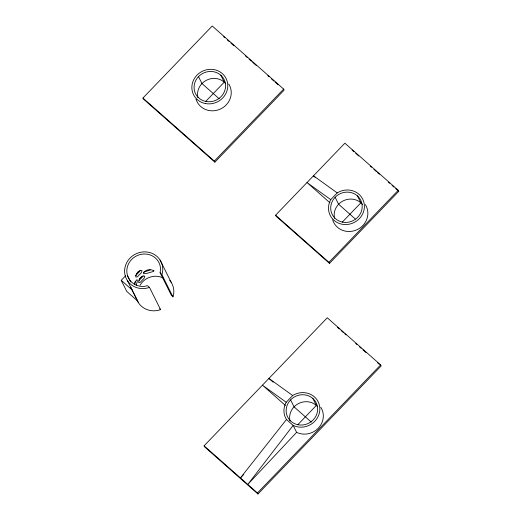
<?xml version="1.0" encoding="UTF-8"?>
<svg xmlns="http://www.w3.org/2000/svg" width="520" height="520" viewBox="0 0 520 520"><rect width="100%" height="100%" fill="white"/><g stroke="black" fill="none" stroke-linecap="round" stroke-linejoin="round"><path stroke-width="0.78" d="M134.738 284.297L135.258 281.69L137.001 279.584L137.352 281.079L136.325 285.129M169.728 280.351A19.312 18.116 -26.5 0 1 173.27 296.036L172.939 296.849L171.203 294.983L160.115 272.747L160.55 269.159A17.076 16.016 -26.5 0 0 143.429 254.04A17.076 16.016 -26.5 0 0 126.815 271.31A17.076 16.016 -26.5 0 0 143.936 286.429L147.628 285.727L149.468 287.346L160.556 309.582L159.984 309.849A19.312 18.116 -26.5 0 1 138.385 302.679L127.302 280.442M135.252 281.678L134.466 284.043M172.939 296.849L161.857 274.612L162.181 273.8A19.312 18.116 -26.5 0 0 145.06 251.875A19.312 18.116 -26.5 0 0 124.696 273.039A19.312 18.116 -26.5 0 0 148.895 287.612L149.468 287.346M320.781 407.225A18.187 17.056 -26.5 0 1 318.253 428.233A18.187 17.056 -26.5 0 1 296.615 432.354L247.786 484.419L293.15 425.406A18.187 17.056 -26.5 0 0 319.858 408.753A18.187 17.056 -26.5 0 0 292.682 395.525L286.202 402.259A18.187 17.056 -26.5 0 0 286.475 419.51L240.428 477.919L243.808 474.416M142.935 98.033L212.225 26L283.634 89.07L284.154 90.109L214.864 162.142L143.455 99.073L142.935 98.033L214.344 161.096L214.864 162.142M205.602 101.53L224.256 82.147L220.792 75.198M214.344 161.096L283.634 89.07M138.385 302.679L137.618 301.008L126.776 291.434L121.231 280.319L125.716 275.659M275.594 215.196L344.89 143.169L398.249 190.294L398.769 191.334L329.472 263.367L276.114 216.242L275.594 215.196L328.952 262.32L329.472 263.367M330.752 199.641L337.233 192.907A18.187 17.056 -26.5 0 1 364.091 203.151A18.187 17.056 -26.5 0 1 343.597 224.458A18.187 17.056 -26.5 0 1 330.752 199.641L307.002 182.546L329.986 202.846M342.231 222.203L360.887 202.813L357.422 195.864M328.952 262.32L398.249 190.294M204.094 445.829L327.281 317.779L380.64 364.904L381.16 365.944L257.972 494L204.614 446.875L204.094 445.829L257.452 492.96L257.972 494M297.681 424.827L316.336 405.438L312.865 398.489M257.452 492.96L380.64 364.904M150.299 269.939L143.475 272.279M337.233 192.907L313.482 175.819L315.296 177.417M292.682 395.525L268.925 378.437L273.163 382.181M286.202 402.259L262.45 385.171L285.435 405.47M223.639 36.66L224.848 37.733M227.266 39.871L229.086 41.477M230.9 43.075L233.928 45.747M245.427 55.907L247.24 57.505M249.054 59.111L251.478 61.25M252.688 62.316L256.315 65.526M267.813 75.68L269.022 76.752M271.447 78.884L273.865 81.023M275.074 82.095L278.103 84.767M352.079 150.098L353.899 151.71M355.713 153.316L358.748 155.994M370.266 166.166L371.481 167.239M373.906 169.377L376.331 171.522M377.546 172.594L379.36 174.2M388.459 182.234L389.668 183.3M392.093 185.445L393.913 187.05M395.733 188.656L398.769 191.334M219.232 98.806L201.975 83.564L198.51 76.616A15.945 14.957 -26.5 0 1 224.972 81.718A15.945 14.957 -26.5 0 1 205.972 101.472A15.945 14.957 -26.5 0 1 198.51 76.616M355.271 218.953L338.604 204.237L335.14 197.288A15.945 14.957 -26.5 0 1 361.601 202.391A15.945 14.957 -26.5 0 1 342.602 222.144A15.945 14.957 -26.5 0 1 335.14 197.288M337.506 327.386L339.326 328.998M341.14 330.603L343.571 332.742M344.779 333.814L345.995 334.887M355.693 343.454L356.909 344.526M359.333 346.665L361.153 348.276M362.973 349.882L366.002 352.56M377.52 362.732L379.34 364.338M311.311 422.097L294.053 406.854L290.589 399.906A15.945 14.957 -26.5 0 1 317.05 405.009A15.945 14.957 -26.5 0 1 298.051 424.762A15.945 14.957 -26.5 0 1 290.589 399.906M286.475 419.51L293.15 425.406L296.615 432.354M159.698 308.828L160.556 309.582M121.231 280.319L132.073 289.894L137.618 301.008M160.115 272.747L161.857 274.612M160.062 260.019L171.145 282.256M127.452 275.464L130.669 281.918M130.871 287.267L132.073 289.894M228.703 83.934A18.187 17.056 -26.5 0 1 220.409 109.044A18.187 17.056 -26.5 0 1 196.001 99.119M197.925 97.682A15.945 14.957 -26.5 0 1 206.284 80.334A15.945 14.957 -26.5 0 1 225.375 83.252M141.44 276.855A4.479 1.45 -48.5 0 1 139.172 279.422M143.065 275.841A4.452 1.502 -40.6 0 1 142.649 276.575A4.537 1.534 -40.6 0 1 140.381 278.986A4.537 1.385 -56.4 0 1 138.957 280.586L138.626 282.581L139.88 282.503A4.537 1.385 -56.4 0 0 141.966 280.384A4.537 1.534 -40.6 0 0 144.242 277.979L144.781 276.178L143.26 276.01A4.537 1.534 -40.6 0 0 140.562 277.57A4.537 1.385 -56.4 0 0 138.886 280.501M138.665 271.297A4.479 1.45 -48.5 0 1 136.396 273.865M135.525 275.542A4.537 1.385 -56.4 0 0 137.612 273.429A4.537 1.534 -40.6 0 0 139.88 271.017A4.452 1.502 -40.6 0 0 140.296 270.276M140.03 285.305A17.076 16.016 -26.5 0 1 162.981 277.908M365.332 204.607A18.187 17.056 -26.5 0 1 357.038 229.717A18.187 17.056 -26.5 0 1 332.631 219.791M334.555 218.348A15.945 14.957 -26.5 0 1 343.285 200.811A15.945 14.957 -26.5 0 1 362.518 204.522M290.004 420.973A15.945 14.957 -26.5 0 1 298.363 403.624A15.945 14.957 -26.5 0 1 317.454 406.543M135.85 275.834L135.85 277.017L137.111 276.945A4.537 1.385 -56.4 0 0 139.198 274.827A4.537 1.534 -40.6 0 0 141.466 272.415L142.012 270.615L140.484 270.452A4.537 1.534 -40.6 0 0 137.813 272.051A4.537 1.385 -56.4 0 0 136.13 274.983L135.85 275.834M153.927 270.849L153.303 271.486L146.198 273.579L143.728 273.689L143.37 272.968C145.386 269.548 150.735 268.645 153.927 270.849M205.433 103.558A18.187 17.056 -26.5 0 0 227.103 81.029A18.187 17.056 -26.5 0 0 196.924 75.212A18.187 17.056 -26.5 0 0 205.433 103.558"/></g></svg>
